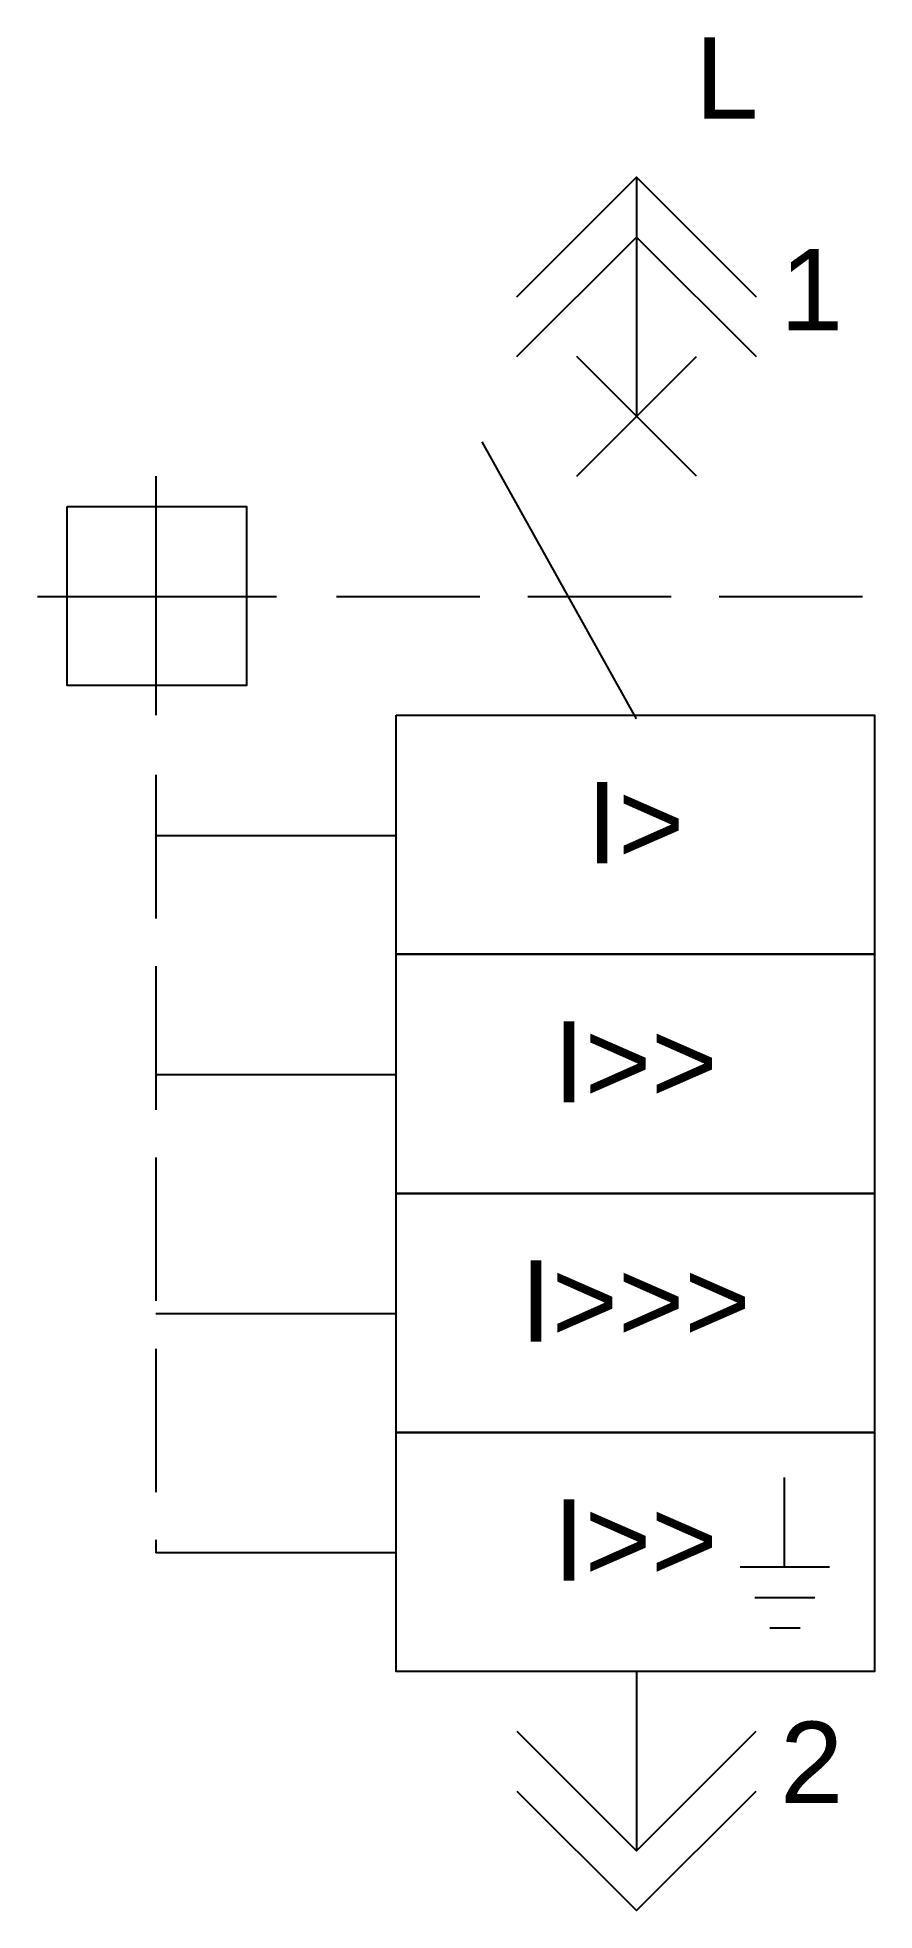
# Model space of a CAD drawing. Header units: millimetres. Extents: x -12.5 to 5, y -36.2 to 2.9.
import ezdxf
from ezdxf.enums import TextEntityAlignment as Align

# ---------------------------------------------------------------- set-up
doc = ezdxf.new("R2010")
doc.units = ezdxf.units.MM
doc.linetypes.add('SVG_10_1_2_1', pattern=[14, 10, -1, 2, -1])
doc.linetypes.add('SVG_3_1', pattern=[4, 3, -1])
doc.layers.get('0').update_dxf_attribs({"linetype": 'CONTINUOUS'})
doc.styles.add('ARIAL', font='arial.ttf')

# ---------------------------------------------------------------- blocks, each defined once
blk = doc.blocks.new('291_E_LV_MLD_IEC60617_mccb_drawout_1p')
at = {"true_color": 0x0000ff}
for p, q in [((0, 0), (0, -5)), ((1.25, -6.25), (-1.25, -3.75)), ((-1.25, -6.25), (1.25, -3.75)), ((0, -11.324), (-3.23, -5.529)), ((-10.049, -6.25), (-10.049, -11.25)), ((-12.525, -8.77), (-7.525, -8.77)), ((3.088, -27.191), (3.088, -29.074)), ((2.167, -29.064), (4.034, -29.064)), ((2.475, -29.701), (3.725, -29.701)), ((2.784, -30.338), (3.417, -30.338)), ((0, -31.25), (0, -35))]:
    blk.add_line(p, q, dxfattribs=at)
at = {"linetype": 'SVG_3_1', "true_color": 0x0000ff}
for p, q in [((-6.275, -8.77), (4.975, -8.77)), ((-10.049, -12.5), (-10.049, -28.77))]:
    blk.add_line(p, q, dxfattribs=at)
at = {"linetype": 'SVG_10_1_2_1', "true_color": 0x0000ff}
for p, q in [((-5.025, -13.77), (-10.049, -13.77)), ((-5.025, -18.77), (-10.049, -18.77)), ((-5.025, -23.77), (-10.049, -23.77)), ((-5.025, -28.77), (-10.049, -28.77))]:
    blk.add_line(p, q, dxfattribs=at)
at = {"true_color": 0x0000ff}
for points in [[(-2.5, -2.5), (0, 0), (2.5, -2.5)], [(-2.5, -3.75), (0, -1.25), (2.5, -3.75)], [(-2.5, -32.5), (0, -35), (2.5, -32.5)], [(-2.5, -33.75), (0, -36.25), (2.5, -33.75)]]:
    blk.add_lwpolyline(points, dxfattribs=at)
for points in [[(-11.907, -6.882), (-8.157, -6.882), (-8.157, -10.632), (-11.907, -10.632)], [(-5.025, -11.25), (4.975, -11.25), (4.975, -16.25), (-5.025, -16.25)], [(-5.025, -16.25), (4.975, -16.25), (4.975, -21.25), (-5.025, -21.25)], [(-5.025, -21.25), (4.975, -21.25), (4.975, -26.25), (-5.025, -26.25)], [(-5.025, -26.25), (4.975, -26.25), (4.975, -31.25), (-5.025, -31.25)]]:
    blk.add_lwpolyline(points, close=True, dxfattribs=at)
at = {"true_color": 0x0000ff, "style": 'ARIAL'}
for s, p in [('L', (1.225, 1.225)), ('1', (3, -3.2)), ('2', (3, -34))]:
    blk.add_text(s, height=1.7, dxfattribs=at).set_placement(p)
for s, p in [('I>', (-0.025, -14.35)), ('I>>', (-0.025, -19.35)), ('I>>>', (-0.025, -24.35)), ('I>>', (-0.025, -29.35))]:
    blk.add_text(s, height=1.7, dxfattribs=at).set_placement(p, align=Align.CENTER)
blk.add_attdef('TAG', text='', height=2.5, dxfattribs=at).set_placement((-14.525, -2.2), align=Align.RIGHT)
at = {"color": 7, "style": 'ARIAL'}
for tag, p in [('RATED_CURRENT', (-14.525, -9)), ('BREAKING_CAPACITY', (-14.525, -12)), ('TRIP_UNIT', (-14.525, -15)), ('MANUFACTURER', (-14.525, -18))]:
    blk.add_attdef(tag, text='', height=1.7, dxfattribs=at).set_placement(p, align=Align.RIGHT)

msp = doc.modelspace()

# ---------------------------------------------------------------- block references
msp.add_blockref('291_E_LV_MLD_IEC60617_mccb_drawout_1p', (0, 0))

doc.saveas('drawing.dxf')
